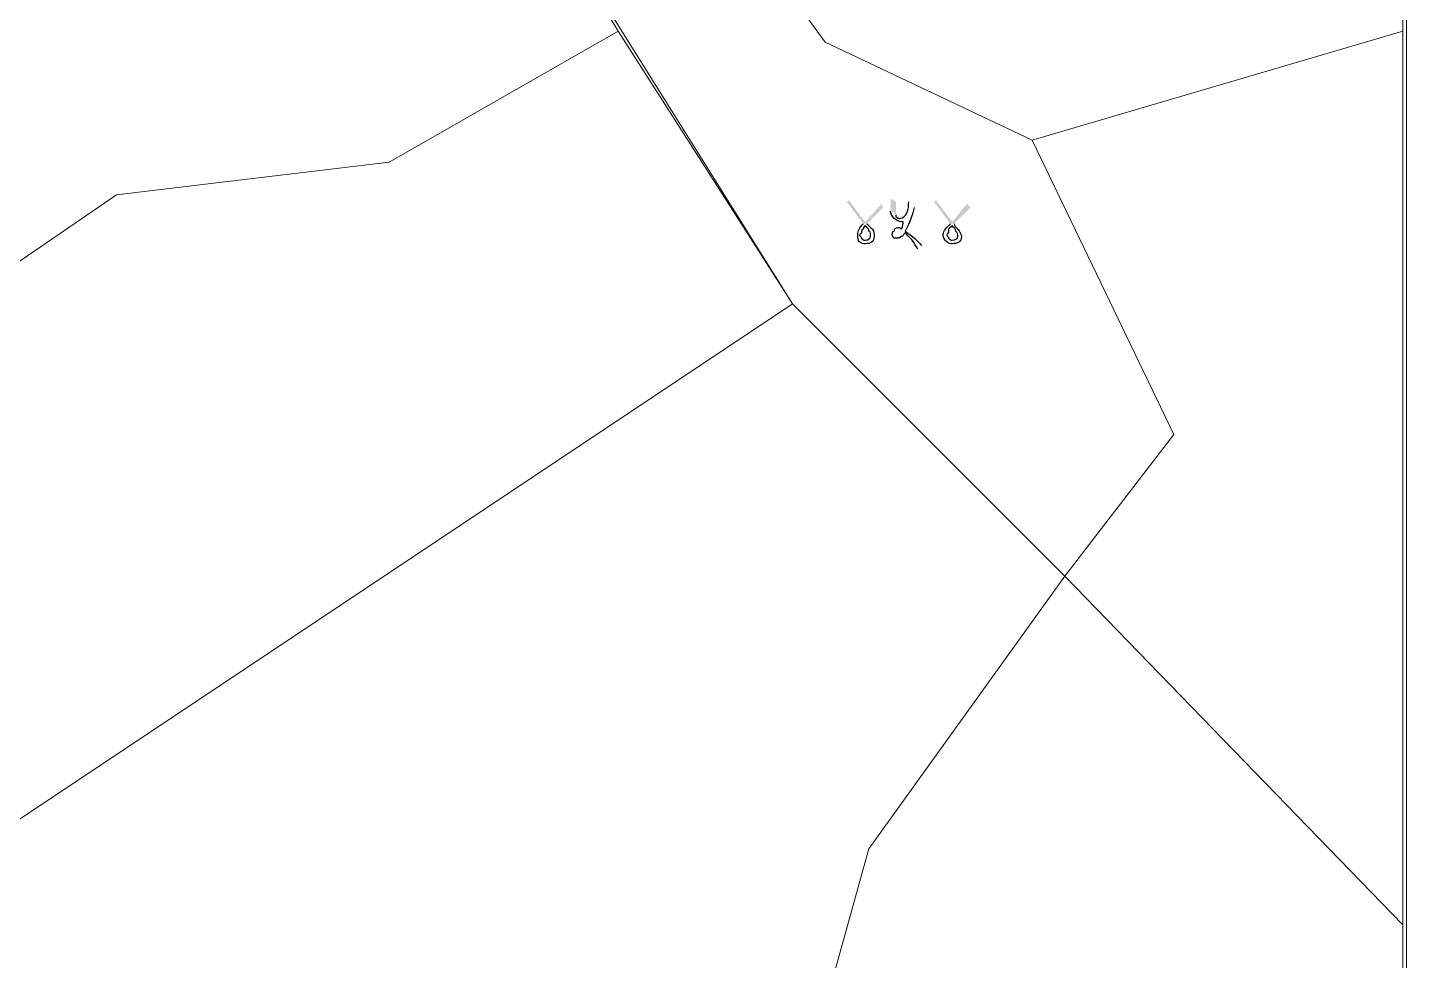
# Model space of a CAD drawing. Header units: inches. Extents: x -9985691 to 3643, y -3270716 to 4788.
# Drawn here: x -4980565 to -4979933, y -3259752 to -3259324 of the extents above; entities that cross this region are included whole.
import ezdxf

# ---------------------------------------------------------------- set-up
doc = ezdxf.new("R2010")
doc.units = ezdxf.units.IN
doc.header["$LTSCALE"] = 2
doc.header["$MEASUREMENT"] = 0
doc.layers.add('PDF_Geometry', color=7, linetype='CONTINUOUS')
doc.layers.add('PDF_Solid Fills', color=7, linetype='CONTINUOUS')

msp = doc.modelspace()

# ---------------------------------------------------------------- hatches: boundary and pattern name
at = {"layer": 'PDF_Solid Fills', "transparency": 33554559}
h = msp.add_hatch(color=256, dxfattribs=at)
h.paths.add_polyline_path([(-4980181.93, -3259413.82), (-4980189.43, -3259403.82), (-4980188.6, -3259402.98), (-4980181.1, -3259412.98), (-4980173.6, -3259404.65), (-4980172.76, -3259406.32), (-4980180.26, -3259413.82)], flags=0)
h.paths.add_polyline_path([(-4980161.1, -3259403.82), (-4980158.6, -3259406.32)], flags=0)
h.paths.add_polyline_path([(-4980155.26, -3259423.82), (-4980156.93, -3259425.48)], flags=0)
h.paths.add_polyline_path([(-4980169.43, -3259407.98), (-4980169.43, -3259402.15), (-4980166.93, -3259403.82), (-4980166.93, -3259409.65)], flags=0)
h.paths.add_polyline_path([(-4980141.93, -3259413.82), (-4980149.43, -3259403.82), (-4980148.6, -3259402.98), (-4980141.1, -3259412.98), (-4980134.43, -3259404.65), (-4980132.76, -3259406.32), (-4980140.26, -3259413.82)], flags=0)
h = msp.add_hatch(color=256, dxfattribs=at)
h.paths.add_polyline_path([(-4980181.93, -3259413.82), (-4980189.43, -3259403.82), (-4980188.6, -3259402.98), (-4980181.1, -3259412.98), (-4980173.6, -3259404.65), (-4980172.76, -3259406.32), (-4980180.26, -3259413.82)], flags=0)
h.paths.add_polyline_path([(-4980161.1, -3259403.82), (-4980158.6, -3259406.32)], flags=0)
h.paths.add_polyline_path([(-4980155.26, -3259423.82), (-4980156.93, -3259425.48)], flags=0)
h.paths.add_polyline_path([(-4980169.43, -3259407.98), (-4980169.43, -3259402.15), (-4980166.93, -3259403.82), (-4980166.93, -3259409.65)], flags=0)
h.paths.add_polyline_path([(-4980141.93, -3259413.82), (-4980149.43, -3259403.82), (-4980148.6, -3259402.98), (-4980141.1, -3259412.98), (-4980134.43, -3259404.65), (-4980132.76, -3259406.32), (-4980140.26, -3259413.82)], flags=0)

# ---------------------------------------------------------------- linework, layer by layer
at = {"layer": 'PDF_Geometry', "lineweight": 13}
msp.add_lwpolyline([(-4983670.26, -3257525.48), (-4979932.76, -3257525.48), (-4979932.76, -3261197.15), (-4983670.26, -3261197.15)], close=True, dxfattribs=at)
at = {"layer": 'PDF_Geometry', "lineweight": 9}
msp.add_lwpolyline([(-4981244.43, -3258905.48), (-4981124.43, -3258855.48), (-4981099.43, -3258790.48), (-4981034.43, -3258780.48), (-4981014.43, -3258775.48), (-4980984.43, -3258860.48), (-4980899.43, -3259000.48), (-4980999.43, -3259020.48), (-4980899.43, -3259650.48), (-4980619.43, -3259465.48), (-4980524.43, -3259400.48), (-4980399.43, -3259385.48), (-4980294.43, -3259325.48), (-4980214.43, -3259450.48), (-4980829.43, -3259860.48)], dxfattribs=at)
msp.add_lwpolyline([(-4981244.43, -3258905.48), (-4981124.43, -3258855.48), (-4981099.43, -3258790.48), (-4981034.43, -3258780.48), (-4981014.43, -3258775.48), (-4980984.43, -3258860.48), (-4980899.43, -3259000.48), (-4980999.43, -3259020.48), (-4980899.43, -3259650.48), (-4980619.43, -3259465.48), (-4980524.43, -3259400.48), (-4980399.43, -3259385.48), (-4980294.43, -3259325.48), (-4980214.43, -3259450.48), (-4980829.43, -3259860.48)], dxfattribs=at)
msp.add_lwpolyline([(-4981244.43, -3258905.48), (-4981124.43, -3258855.48), (-4981099.43, -3258790.48), (-4981034.43, -3258780.48), (-4981014.43, -3258775.48), (-4980984.43, -3258860.48), (-4980899.43, -3259000.48), (-4980999.43, -3259020.48), (-4980899.43, -3259650.48), (-4980619.43, -3259465.48), (-4980524.43, -3259400.48), (-4980399.43, -3259385.48), (-4980294.43, -3259325.48), (-4980214.43, -3259450.48), (-4980829.43, -3259860.48)], dxfattribs=at)
msp.add_lwpolyline([(-4981244.43, -3258905.48), (-4981124.43, -3258855.48), (-4981099.43, -3258790.48), (-4981034.43, -3258780.48), (-4981014.43, -3258775.48), (-4980984.43, -3258860.48), (-4980899.43, -3259000.48), (-4980999.43, -3259020.48), (-4980899.43, -3259650.48), (-4980619.43, -3259465.48), (-4980524.43, -3259400.48), (-4980399.43, -3259385.48), (-4980294.43, -3259325.48), (-4980214.43, -3259450.48), (-4980829.43, -3259860.48)], dxfattribs=at)
for points in [[(-4980669.43, -3259165.48), (-4980554.43, -3259145.48), (-4980429.43, -3259060.48), (-4980384.43, -3259105.48), (-4980354.43, -3259135.48), (-4980339.43, -3259250.48), (-4980294.43, -3259325.48), (-4980399.43, -3259385.48), (-4980524.43, -3259400.48), (-4980619.43, -3259465.48)], [(-4980669.43, -3259165.48), (-4980554.43, -3259145.48), (-4980429.43, -3259060.48), (-4980384.43, -3259105.48), (-4980354.43, -3259135.48), (-4980339.43, -3259250.48), (-4980294.43, -3259325.48), (-4980399.43, -3259385.48), (-4980524.43, -3259400.48), (-4980619.43, -3259465.48)], [(-4980669.43, -3259165.48), (-4980554.43, -3259145.48), (-4980429.43, -3259060.48), (-4980384.43, -3259105.48), (-4980354.43, -3259135.48), (-4980339.43, -3259250.48), (-4980294.43, -3259325.48), (-4980399.43, -3259385.48), (-4980524.43, -3259400.48), (-4980619.43, -3259465.48)], [(-4980669.43, -3259165.48), (-4980554.43, -3259145.48), (-4980429.43, -3259060.48), (-4980384.43, -3259105.48), (-4980354.43, -3259135.48), (-4980339.43, -3259250.48), (-4980294.43, -3259325.48), (-4980399.43, -3259385.48), (-4980524.43, -3259400.48), (-4980619.43, -3259465.48)], [(-4979934.43, -3259325.48), (-4980104.43, -3259375.48), (-4980199.43, -3259330.48), (-4980239.43, -3259275.48), (-4980244.43, -3259270.48), (-4980254.43, -3259260.48), (-4980264.43, -3259250.48), (-4979934.43, -3259245.48)], [(-4979934.43, -3259325.48), (-4980104.43, -3259375.48), (-4980199.43, -3259330.48), (-4980239.43, -3259275.48), (-4980244.43, -3259270.48), (-4980254.43, -3259260.48), (-4980264.43, -3259250.48), (-4979934.43, -3259245.48)], [(-4979934.43, -3259325.48), (-4980104.43, -3259375.48), (-4980199.43, -3259330.48), (-4980239.43, -3259275.48), (-4980244.43, -3259270.48), (-4980254.43, -3259260.48), (-4980264.43, -3259250.48), (-4979934.43, -3259245.48)], [(-4979934.43, -3259325.48), (-4980104.43, -3259375.48), (-4980199.43, -3259330.48), (-4980239.43, -3259275.48), (-4980244.43, -3259270.48), (-4980254.43, -3259260.48), (-4980264.43, -3259250.48), (-4979934.43, -3259245.48)], [(-4980104.43, -3259375.48), (-4980039.43, -3259510.48), (-4980089.43, -3259575.48), (-4980214.43, -3259450.48), (-4980339.43, -3259250.48), (-4980264.43, -3259250.48), (-4980254.43, -3259260.48), (-4980244.43, -3259270.48), (-4980239.43, -3259275.48), (-4980199.43, -3259330.48)], [(-4980104.43, -3259375.48), (-4980039.43, -3259510.48), (-4980089.43, -3259575.48), (-4980214.43, -3259450.48), (-4980339.43, -3259250.48), (-4980264.43, -3259250.48), (-4980254.43, -3259260.48), (-4980244.43, -3259270.48), (-4980239.43, -3259275.48), (-4980199.43, -3259330.48)], [(-4980104.43, -3259375.48), (-4980039.43, -3259510.48), (-4980089.43, -3259575.48), (-4980214.43, -3259450.48), (-4980339.43, -3259250.48), (-4980264.43, -3259250.48), (-4980254.43, -3259260.48), (-4980244.43, -3259270.48), (-4980239.43, -3259275.48), (-4980199.43, -3259330.48)], [(-4980104.43, -3259375.48), (-4980039.43, -3259510.48), (-4980089.43, -3259575.48), (-4980214.43, -3259450.48), (-4980339.43, -3259250.48), (-4980264.43, -3259250.48), (-4980254.43, -3259260.48), (-4980244.43, -3259270.48), (-4980239.43, -3259275.48), (-4980199.43, -3259330.48)], [(-4979934.43, -3259735.48), (-4980089.43, -3259575.48), (-4980039.43, -3259510.48), (-4980104.43, -3259375.48), (-4979934.43, -3259325.48)], [(-4979934.43, -3259735.48), (-4980089.43, -3259575.48), (-4980039.43, -3259510.48), (-4980104.43, -3259375.48), (-4979934.43, -3259325.48)], [(-4979934.43, -3259735.48), (-4980089.43, -3259575.48), (-4980039.43, -3259510.48), (-4980104.43, -3259375.48), (-4979934.43, -3259325.48)], [(-4979934.43, -3259735.48), (-4980089.43, -3259575.48), (-4980039.43, -3259510.48), (-4980104.43, -3259375.48), (-4979934.43, -3259325.48)], [(-4980089.43, -3259575.48), (-4980179.43, -3259700.48), (-4980279.43, -3260060.48), (-4980439.43, -3260175.48), (-4980489.43, -3260215.48), (-4980489.43, -3260210.48), (-4980824.43, -3259865.48), (-4980829.43, -3259860.48), (-4980214.43, -3259450.48)], [(-4980089.43, -3259575.48), (-4980179.43, -3259700.48), (-4980279.43, -3260060.48), (-4980439.43, -3260175.48), (-4980489.43, -3260215.48), (-4980489.43, -3260210.48), (-4980824.43, -3259865.48), (-4980829.43, -3259860.48), (-4980214.43, -3259450.48)], [(-4980089.43, -3259575.48), (-4980179.43, -3259700.48), (-4980279.43, -3260060.48), (-4980439.43, -3260175.48), (-4980489.43, -3260215.48), (-4980489.43, -3260210.48), (-4980824.43, -3259865.48), (-4980829.43, -3259860.48), (-4980214.43, -3259450.48)], [(-4980089.43, -3259575.48), (-4980179.43, -3259700.48), (-4980279.43, -3260060.48), (-4980439.43, -3260175.48), (-4980489.43, -3260215.48), (-4980489.43, -3260210.48), (-4980824.43, -3259865.48), (-4980829.43, -3259860.48), (-4980214.43, -3259450.48)], [(-4979934.43, -3259800.48), (-4980279.43, -3260060.48), (-4980179.43, -3259700.48), (-4980089.43, -3259575.48), (-4979934.43, -3259735.48)], [(-4979934.43, -3259800.48), (-4980279.43, -3260060.48), (-4980179.43, -3259700.48), (-4980089.43, -3259575.48), (-4979934.43, -3259735.48)], [(-4979934.43, -3259800.48), (-4980279.43, -3260060.48), (-4980179.43, -3259700.48), (-4980089.43, -3259575.48), (-4979934.43, -3259735.48)], [(-4979934.43, -3259800.48), (-4980279.43, -3260060.48), (-4980179.43, -3259700.48), (-4980089.43, -3259575.48), (-4979934.43, -3259735.48)]]:
    msp.add_lwpolyline(points, close=True, dxfattribs=at)
at = {"layer": 'PDF_Geometry', "lineweight": 25}
for points in [[(-4980161.93, -3259408.82), (-4980161.1, -3259407.15), (-4980161.1, -3259405.48), (-4980161.1, -3259403.82)], [(-4980161.93, -3259408.82), (-4980161.1, -3259407.15), (-4980161.1, -3259405.48), (-4980161.1, -3259403.82)], [(-4980167.76, -3259411.32), (-4980168.6, -3259410.48), (-4980169.43, -3259408.82), (-4980169.43, -3259407.98)], [(-4980167.76, -3259411.32), (-4980168.6, -3259410.48), (-4980169.43, -3259408.82), (-4980169.43, -3259407.98)], [(-4980164.43, -3259412.98), (-4980165.26, -3259412.98), (-4980166.93, -3259412.15), (-4980167.76, -3259411.32)], [(-4980164.43, -3259412.98), (-4980165.26, -3259412.98), (-4980166.93, -3259412.15), (-4980167.76, -3259411.32)], [(-4980166.93, -3259409.65), (-4980166.93, -3259409.65), (-4980166.93, -3259410.48), (-4980166.93, -3259410.48)], [(-4980166.93, -3259409.65), (-4980166.93, -3259409.65), (-4980166.93, -3259410.48), (-4980166.93, -3259410.48)], [(-4980166.93, -3259410.48), (-4980166.1, -3259411.32), (-4980166.1, -3259411.32), (-4980165.26, -3259411.32)], [(-4980166.93, -3259410.48), (-4980166.1, -3259411.32), (-4980166.1, -3259411.32), (-4980165.26, -3259411.32)], [(-4980165.26, -3259411.32), (-4980163.6, -3259411.32), (-4980162.76, -3259410.48), (-4980161.93, -3259408.82)], [(-4980165.26, -3259411.32), (-4980163.6, -3259411.32), (-4980162.76, -3259410.48), (-4980161.93, -3259408.82)], [(-4980158.6, -3259406.32), (-4980159.43, -3259409.65), (-4980160.26, -3259412.98), (-4980162.76, -3259417.15)], [(-4980158.6, -3259406.32), (-4980159.43, -3259409.65), (-4980160.26, -3259412.98), (-4980162.76, -3259417.15)], [(-4980184.43, -3259418.82), (-4980184.43, -3259417.15), (-4980183.6, -3259415.48), (-4980181.93, -3259413.82)], [(-4980184.43, -3259418.82), (-4980184.43, -3259417.15), (-4980183.6, -3259415.48), (-4980181.93, -3259413.82)], [(-4980182.76, -3259417.98), (-4980182.76, -3259417.98), (-4980183.6, -3259418.82), (-4980183.6, -3259418.82)], [(-4980182.76, -3259417.98), (-4980182.76, -3259417.98), (-4980183.6, -3259418.82), (-4980183.6, -3259418.82)], [(-4980181.93, -3259416.32), (-4980182.76, -3259416.32), (-4980182.76, -3259417.15), (-4980182.76, -3259417.98)], [(-4980181.93, -3259416.32), (-4980182.76, -3259416.32), (-4980182.76, -3259417.15), (-4980182.76, -3259417.98)], [(-4980181.1, -3259414.65), (-4980181.1, -3259414.65), (-4980181.93, -3259415.48), (-4980181.93, -3259416.32)], [(-4980181.1, -3259414.65), (-4980181.1, -3259414.65), (-4980181.93, -3259415.48), (-4980181.93, -3259416.32)], [(-4980180.26, -3259415.48), (-4980180.26, -3259415.48), (-4980180.26, -3259415.48), (-4980181.1, -3259414.65)], [(-4980180.26, -3259415.48), (-4980180.26, -3259415.48), (-4980180.26, -3259415.48), (-4980181.1, -3259414.65)], [(-4980180.26, -3259413.82), (-4980179.43, -3259414.65), (-4980178.6, -3259415.48), (-4980177.76, -3259416.32)], [(-4980180.26, -3259413.82), (-4980179.43, -3259414.65), (-4980178.6, -3259415.48), (-4980177.76, -3259416.32)], [(-4980179.43, -3259417.15), (-4980179.43, -3259416.32), (-4980179.43, -3259416.32), (-4980180.26, -3259415.48)], [(-4980179.43, -3259417.15), (-4980179.43, -3259416.32), (-4980179.43, -3259416.32), (-4980180.26, -3259415.48)], [(-4980178.6, -3259418.82), (-4980178.6, -3259417.98), (-4980178.6, -3259417.15), (-4980179.43, -3259417.15)], [(-4980178.6, -3259418.82), (-4980178.6, -3259417.98), (-4980178.6, -3259417.15), (-4980179.43, -3259417.15)], [(-4980177.76, -3259416.32), (-4980176.93, -3259417.15), (-4980176.93, -3259418.82), (-4980176.93, -3259419.65)], [(-4980177.76, -3259416.32), (-4980176.93, -3259417.15), (-4980176.93, -3259418.82), (-4980176.93, -3259419.65)], [(-4980168.6, -3259418.82), (-4980168.6, -3259417.98), (-4980168.6, -3259417.15), (-4980167.76, -3259417.15)], [(-4980168.6, -3259418.82), (-4980168.6, -3259417.98), (-4980168.6, -3259417.15), (-4980167.76, -3259417.15)], [(-4980167.76, -3259417.15), (-4980167.76, -3259416.32), (-4980166.93, -3259415.48), (-4980166.1, -3259415.48)], [(-4980167.76, -3259417.15), (-4980167.76, -3259416.32), (-4980166.93, -3259415.48), (-4980166.1, -3259415.48)], [(-4980166.1, -3259415.48), (-4980165.26, -3259415.48), (-4980165.26, -3259415.48), (-4980164.43, -3259416.32)], [(-4980166.1, -3259415.48), (-4980165.26, -3259415.48), (-4980165.26, -3259415.48), (-4980164.43, -3259416.32)], [(-4980164.43, -3259416.32), (-4980163.6, -3259414.65), (-4980163.6, -3259413.82), (-4980163.6, -3259412.98)], [(-4980163.6, -3259412.98), (-4980163.6, -3259412.98), (-4980163.6, -3259412.98), (-4980164.43, -3259412.98)], [(-4980164.43, -3259416.32), (-4980163.6, -3259414.65), (-4980163.6, -3259413.82), (-4980163.6, -3259412.98)], [(-4980163.6, -3259412.98), (-4980163.6, -3259412.98), (-4980163.6, -3259412.98), (-4980164.43, -3259412.98)], [(-4980162.76, -3259417.98), (-4980163.6, -3259418.82), (-4980163.6, -3259419.65), (-4980164.43, -3259419.65)], [(-4980162.76, -3259417.98), (-4980163.6, -3259418.82), (-4980163.6, -3259419.65), (-4980164.43, -3259419.65)], [(-4980162.76, -3259417.15), (-4980159.43, -3259419.65), (-4980156.93, -3259421.32), (-4980155.26, -3259423.82)], [(-4980162.76, -3259417.15), (-4980159.43, -3259419.65), (-4980156.93, -3259421.32), (-4980155.26, -3259423.82)], [(-4980159.43, -3259421.32), (-4980161.1, -3259419.65), (-4980161.93, -3259418.82), (-4980162.76, -3259417.98)], [(-4980159.43, -3259421.32), (-4980161.1, -3259419.65), (-4980161.93, -3259418.82), (-4980162.76, -3259417.98)], [(-4980145.26, -3259418.82), (-4980145.26, -3259417.15), (-4980143.6, -3259415.48), (-4980141.93, -3259413.82)], [(-4980145.26, -3259418.82), (-4980145.26, -3259417.15), (-4980143.6, -3259415.48), (-4980141.93, -3259413.82)], [(-4980142.76, -3259417.98), (-4980143.6, -3259417.98), (-4980143.6, -3259418.82), (-4980143.6, -3259418.82)], [(-4980142.76, -3259417.98), (-4980143.6, -3259417.98), (-4980143.6, -3259418.82), (-4980143.6, -3259418.82)], [(-4980141.1, -3259414.65), (-4980141.1, -3259414.65), (-4980141.93, -3259415.48), (-4980142.76, -3259416.32)], [(-4980141.1, -3259414.65), (-4980141.1, -3259414.65), (-4980141.93, -3259415.48), (-4980142.76, -3259416.32)], [(-4980142.76, -3259416.32), (-4980142.76, -3259416.32), (-4980142.76, -3259417.15), (-4980142.76, -3259417.98)], [(-4980142.76, -3259416.32), (-4980142.76, -3259416.32), (-4980142.76, -3259417.15), (-4980142.76, -3259417.98)], [(-4980140.26, -3259415.48), (-4980140.26, -3259415.48), (-4980141.1, -3259415.48), (-4980141.1, -3259414.65)], [(-4980140.26, -3259415.48), (-4980140.26, -3259415.48), (-4980141.1, -3259415.48), (-4980141.1, -3259414.65)], [(-4980140.26, -3259413.82), (-4980140.26, -3259414.65), (-4980139.43, -3259415.48), (-4980138.6, -3259416.32)], [(-4980140.26, -3259413.82), (-4980140.26, -3259414.65), (-4980139.43, -3259415.48), (-4980138.6, -3259416.32)], [(-4980139.43, -3259417.15), (-4980139.43, -3259416.32), (-4980140.26, -3259416.32), (-4980140.26, -3259415.48)], [(-4980139.43, -3259417.15), (-4980139.43, -3259416.32), (-4980140.26, -3259416.32), (-4980140.26, -3259415.48)], [(-4980138.6, -3259418.82), (-4980138.6, -3259417.98), (-4980139.43, -3259417.15), (-4980139.43, -3259417.15)], [(-4980138.6, -3259418.82), (-4980138.6, -3259417.98), (-4980139.43, -3259417.15), (-4980139.43, -3259417.15)], [(-4980138.6, -3259416.32), (-4980137.76, -3259417.15), (-4980136.93, -3259418.82), (-4980136.93, -3259419.65)], [(-4980138.6, -3259416.32), (-4980137.76, -3259417.15), (-4980136.93, -3259418.82), (-4980136.93, -3259419.65)], [(-4980183.6, -3259422.15), (-4980184.43, -3259421.32), (-4980184.43, -3259420.48), (-4980184.43, -3259418.82)], [(-4980183.6, -3259422.15), (-4980184.43, -3259421.32), (-4980184.43, -3259420.48), (-4980184.43, -3259418.82)], [(-4980183.6, -3259418.82), (-4980183.6, -3259419.65), (-4980182.76, -3259419.65), (-4980182.76, -3259420.48)], [(-4980183.6, -3259418.82), (-4980183.6, -3259419.65), (-4980182.76, -3259419.65), (-4980182.76, -3259420.48)], [(-4980181.1, -3259422.98), (-4980181.93, -3259422.98), (-4980182.76, -3259422.98), (-4980183.6, -3259422.15)], [(-4980181.1, -3259422.98), (-4980181.93, -3259422.98), (-4980182.76, -3259422.98), (-4980183.6, -3259422.15)], [(-4980182.76, -3259420.48), (-4980181.93, -3259421.32), (-4980181.93, -3259421.32), (-4980181.1, -3259421.32)], [(-4980182.76, -3259420.48), (-4980181.93, -3259421.32), (-4980181.93, -3259421.32), (-4980181.1, -3259421.32)], [(-4980181.1, -3259421.32), (-4980179.43, -3259421.32), (-4980178.6, -3259420.48), (-4980178.6, -3259419.65)], [(-4980176.93, -3259419.65), (-4980176.93, -3259422.15), (-4980178.6, -3259422.98), (-4980181.1, -3259422.98)], [(-4980181.1, -3259421.32), (-4980179.43, -3259421.32), (-4980178.6, -3259420.48), (-4980178.6, -3259419.65)], [(-4980176.93, -3259419.65), (-4980176.93, -3259422.15), (-4980178.6, -3259422.98), (-4980181.1, -3259422.98)], [(-4980178.6, -3259419.65), (-4980178.6, -3259418.82), (-4980178.6, -3259418.82), (-4980178.6, -3259418.82)], [(-4980178.6, -3259419.65), (-4980178.6, -3259418.82), (-4980178.6, -3259418.82), (-4980178.6, -3259418.82)], [(-4980167.76, -3259420.48), (-4980168.6, -3259419.65), (-4980168.6, -3259418.82), (-4980168.6, -3259418.82)], [(-4980167.76, -3259420.48), (-4980168.6, -3259419.65), (-4980168.6, -3259418.82), (-4980168.6, -3259418.82)], [(-4980166.1, -3259420.48), (-4980166.93, -3259420.48), (-4980167.76, -3259420.48), (-4980167.76, -3259420.48)], [(-4980166.1, -3259420.48), (-4980166.93, -3259420.48), (-4980167.76, -3259420.48), (-4980167.76, -3259420.48)], [(-4980164.43, -3259419.65), (-4980165.26, -3259420.48), (-4980166.1, -3259420.48), (-4980166.1, -3259420.48)], [(-4980164.43, -3259419.65), (-4980165.26, -3259420.48), (-4980166.1, -3259420.48), (-4980166.1, -3259420.48)], [(-4980156.93, -3259425.48), (-4980157.76, -3259423.82), (-4980158.6, -3259422.98), (-4980159.43, -3259421.32)], [(-4980156.93, -3259425.48), (-4980157.76, -3259423.82), (-4980158.6, -3259422.98), (-4980159.43, -3259421.32)], [(-4980143.6, -3259422.15), (-4980144.43, -3259421.32), (-4980145.26, -3259420.48), (-4980145.26, -3259418.82)], [(-4980143.6, -3259422.15), (-4980144.43, -3259421.32), (-4980145.26, -3259420.48), (-4980145.26, -3259418.82)], [(-4980143.6, -3259418.82), (-4980143.6, -3259419.65), (-4980142.76, -3259419.65), (-4980142.76, -3259420.48)], [(-4980143.6, -3259418.82), (-4980143.6, -3259419.65), (-4980142.76, -3259419.65), (-4980142.76, -3259420.48)], [(-4980141.1, -3259422.98), (-4980141.93, -3259422.98), (-4980142.76, -3259422.98), (-4980143.6, -3259422.15)], [(-4980141.1, -3259422.98), (-4980141.93, -3259422.98), (-4980142.76, -3259422.98), (-4980143.6, -3259422.15)], [(-4980142.76, -3259420.48), (-4980141.93, -3259421.32), (-4980141.93, -3259421.32), (-4980141.1, -3259421.32)], [(-4980142.76, -3259420.48), (-4980141.93, -3259421.32), (-4980141.93, -3259421.32), (-4980141.1, -3259421.32)], [(-4980141.1, -3259421.32), (-4980139.43, -3259421.32), (-4980138.6, -3259420.48), (-4980138.6, -3259419.65)], [(-4980136.93, -3259419.65), (-4980136.93, -3259422.15), (-4980138.6, -3259422.98), (-4980141.1, -3259422.98)], [(-4980141.1, -3259421.32), (-4980139.43, -3259421.32), (-4980138.6, -3259420.48), (-4980138.6, -3259419.65)], [(-4980136.93, -3259419.65), (-4980136.93, -3259422.15), (-4980138.6, -3259422.98), (-4980141.1, -3259422.98)], [(-4980138.6, -3259419.65), (-4980138.6, -3259418.82), (-4980138.6, -3259418.82), (-4980138.6, -3259418.82)], [(-4980138.6, -3259419.65), (-4980138.6, -3259418.82), (-4980138.6, -3259418.82), (-4980138.6, -3259418.82)]]:
    msp.add_open_spline(points, degree=3, dxfattribs=at)

doc.saveas('drawing.dxf')
